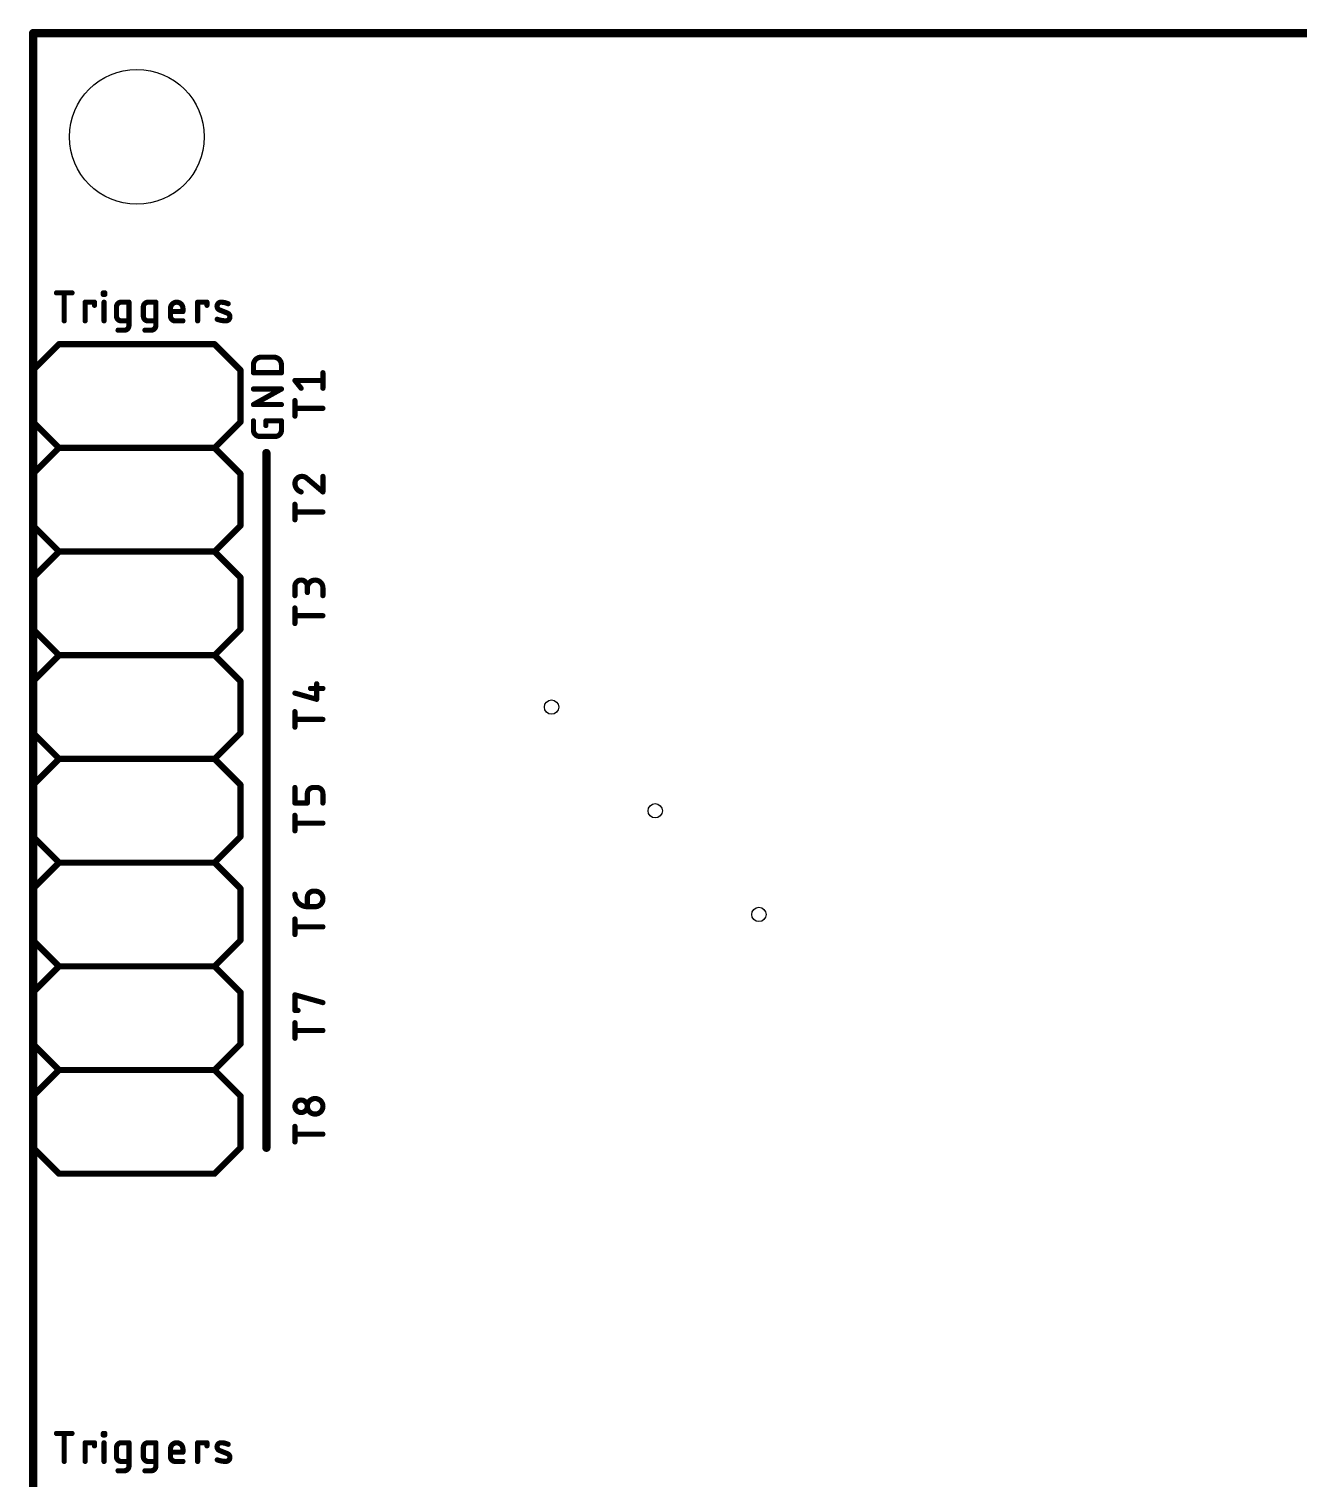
# Model space of a CAD drawing. Extents: x -9 to 239, y 3 to 146.
# Drawn here: x 172.62 to 203.71, y 45.89 to 81.38 of the extents above; entities that cross this region are included whole.
import ezdxf

# ---------------------------------------------------------------- set-up
doc = ezdxf.new("R2010")
doc.units = 0
for name, color, linetype in [('20', 53, 'CONTINUOUS'), ('21', 40, 'CONTINUOUS'), ('44', 253, 'CONTINUOUS')]:
    doc.layers.add(name, color=color, linetype=linetype)

msp = doc.modelspace()

# ---------------------------------------------------------------- linework, layer by layer
at = {"layer": '20'}
msp.add_circle((175.26, 78.74), 1.651, dxfattribs=at)
at = {"layer": '21'}
for points, const_width in [([(172.72, 81.28), (172.72, 17.78)], 0.2032), ([(231.13, 81.28), (172.72, 81.28)], 0.2032), ([(173.2915, 74.9173), (173.6725, 74.9173)], 0.127), ([(173.482, 74.2315), (173.482, 74.9173)], 0.127), ([(174.4383, 74.8792), (174.4383, 74.9173)], 0.127), ([(174.4383, 74.9173), (174.4764, 74.9173)], 0.127), ([(174.4764, 74.8792), (174.4383, 74.8792)], 0.127), ([(174.4764, 74.9173), (174.4764, 74.8792)], 0.127), ([(173.9942, 74.2315), (173.9942, 74.6887)], 0.127), ([(173.9942, 74.6887), (174.2228, 74.6887)], 0.127), ([(174.2228, 74.6887), (174.2228, 74.6125)], 0.127), ([(174.4574, 74.2315), (174.4574, 74.6887)], 0.127), ([(174.7627, 74.3458), (174.7627, 74.5744)], 0.127), ([(174.877, 74.6887), (175.0675, 74.6887)], 0.127), ([(175.0675, 74.6887), (175.0675, 74.1172)], 0.127), ([(175.421, 74.3458), (175.421, 74.5744)], 0.127), ([(175.5353, 74.6887), (175.7258, 74.6887)], 0.127), ([(175.7258, 74.6887), (175.7258, 74.1172)], 0.127), ([(176.085, 74.3458), (176.085, 74.5363)], 0.127), ([(176.3898, 74.5363), (176.3898, 74.4601)], 0.127), ([(176.7496, 74.2315), (176.7496, 74.6887)], 0.127), ([(176.7496, 74.6887), (176.9782, 74.6887)], 0.127), ([(176.9782, 74.6887), (176.9782, 74.6125)], 0.127), ([(177.4787, 74.422), (177.2882, 74.4982)], 0.127), ([(175.0675, 74.2315), (174.877, 74.2315)], 0.127), ([(175.7258, 74.2315), (175.5353, 74.2315)], 0.127), ([(176.3898, 74.4601), (176.085, 74.4601)], 0.127), ([(176.3898, 74.2315), (176.1993, 74.2315)], 0.127), ([(174.9532, 74.0029), (174.8008, 74.0029)], 0.127), ([(175.6115, 74.0029), (175.4591, 74.0029)], 0.127), ([(173.355, 73.66), (172.72, 73.025)], 0.1524), ([(173.355, 73.66), (177.165, 73.66)], 0.1524), ([(177.165, 73.66), (177.8, 73.025)], 0.1524), ([(178.1175, 72.9615), (178.1175, 73.152)], 0.127), ([(178.308, 73.3425), (178.6128, 73.3425)], 0.127), ([(178.8033, 73.152), (178.8033, 72.9615)], 0.127), ([(172.72, 73.025), (172.72, 71.755)], 0.1524), ([(177.8, 73.025), (177.8, 71.755)], 0.1524), ([(178.8033, 72.9615), (178.1175, 72.9615)], 0.127), ([(179.2859, 72.5805), (179.1335, 72.771)], 0.127), ([(179.1335, 72.771), (179.8193, 72.771)], 0.127), ([(179.8193, 72.5805), (179.8193, 72.9615)], 0.127), ([(178.1175, 72.1812), (178.8033, 72.5622)], 0.127), ([(178.8033, 72.5622), (178.1175, 72.5622)], 0.127), ([(178.8033, 72.1812), (178.1175, 72.1812)], 0.127), ([(179.1335, 71.8978), (179.1335, 72.2788)], 0.127), ([(179.8193, 72.0883), (179.1335, 72.0883)], 0.127), ([(172.72, 71.755), (173.355, 71.12)], 0.1524), ([(177.8, 71.755), (177.165, 71.12)], 0.1524), ([(178.1175, 71.5533), (178.1175, 71.7819)], 0.127), ([(178.4223, 71.6676), (178.4223, 71.7819)], 0.127), ([(178.4223, 71.7819), (178.8033, 71.7819)], 0.127), ([(178.8033, 71.7819), (178.8033, 71.5533)], 0.127), ([(178.6509, 71.4009), (178.2699, 71.4009)], 0.127), ([(173.355, 71.12), (172.72, 70.485)], 0.1524), ([(177.165, 71.12), (173.355, 71.12)], 0.1524), ([(177.165, 71.12), (177.8, 70.485)], 0.1524), ([(178.435, 70.993), (178.435, 53.975)], 0.2032), ([(172.72, 70.485), (172.72, 69.215)], 0.1524), ([(177.8, 70.485), (177.8, 69.215)], 0.1524), ([(179.4383, 70.3644), (179.8193, 70.0405)], 0.127), ([(179.8193, 70.0405), (179.8193, 70.4215)], 0.127), ([(179.1335, 69.3578), (179.1335, 69.7388)], 0.127), ([(179.8193, 69.5483), (179.1335, 69.5483)], 0.127), ([(172.72, 69.215), (173.355, 68.58)], 0.1524), ([(177.8, 69.215), (177.165, 68.58)], 0.1524), ([(173.355, 68.58), (172.72, 67.945)], 0.1524), ([(177.165, 68.58), (173.355, 68.58)], 0.1524), ([(177.165, 68.58), (177.8, 67.945)], 0.1524), ([(172.72, 67.945), (172.72, 66.675)], 0.1524), ([(177.8, 67.945), (177.8, 66.675)], 0.1524), ([(179.1335, 67.5005), (179.1335, 67.7291)], 0.127), ([(179.4383, 67.7291), (179.4383, 67.5767)], 0.127), ([(179.8193, 67.5005), (179.8193, 67.691)], 0.127), ([(179.1335, 66.8178), (179.1335, 67.1988)], 0.127), ([(172.72, 66.675), (173.355, 66.04)], 0.1524), ([(177.8, 66.675), (177.165, 66.04)], 0.1524), ([(179.8193, 67.0083), (179.1335, 67.0083)], 0.127), ([(173.355, 66.04), (172.72, 65.405)], 0.1524), ([(177.165, 66.04), (173.355, 66.04)], 0.1524), ([(177.165, 66.04), (177.8, 65.405)], 0.1524), ([(172.72, 65.405), (172.72, 64.135)], 0.1524), ([(177.8, 65.405), (177.8, 64.135)], 0.1524), ([(179.6669, 64.9605), (179.6669, 65.3415)], 0.127), ([(179.1335, 65.1129), (179.6669, 64.9605)], 0.127), ([(179.5145, 65.2272), (179.8193, 65.2272)], 0.127), ([(179.1335, 64.2777), (179.1335, 64.6587)], 0.127), ([(179.8193, 64.4682), (179.1335, 64.4682)], 0.127), ([(172.72, 64.135), (173.355, 63.5)], 0.1524), ([(177.8, 64.135), (177.165, 63.5)], 0.1524), ([(173.355, 63.5), (172.72, 62.865)], 0.1524), ([(177.165, 63.5), (173.355, 63.5)], 0.1524), ([(177.165, 63.5), (177.8, 62.865)], 0.1524), ([(172.72, 62.865), (172.72, 61.595)], 0.1524), ([(177.8, 62.865), (177.8, 61.595)], 0.1524), ([(179.1335, 62.4205), (179.1335, 62.8015)], 0.127), ([(179.6669, 62.8015), (179.5907, 62.8015)], 0.127), ([(179.4383, 62.4205), (179.1335, 62.4205)], 0.127), ([(179.4383, 62.6491), (179.4383, 62.4205)], 0.127), ([(179.8193, 62.4205), (179.8193, 62.6491)], 0.127), ([(179.1335, 61.7378), (179.1335, 62.1188)], 0.127), ([(179.8193, 61.9283), (179.1335, 61.9283)], 0.127), ([(172.72, 61.595), (173.355, 60.96)], 0.1524), ([(177.8, 61.595), (177.165, 60.96)], 0.1524), ([(173.355, 60.96), (172.72, 60.325)], 0.1524), ([(177.165, 60.96), (173.355, 60.96)], 0.1524), ([(177.165, 60.96), (177.8, 60.325)], 0.1524), ([(172.72, 60.325), (172.72, 59.055)], 0.1524), ([(177.8, 60.325), (177.8, 59.055)], 0.1524), ([(179.4383, 59.8805), (179.4383, 60.1091)], 0.127), ([(179.5907, 60.2615), (179.6288, 60.2615)], 0.127), ([(179.1335, 59.1978), (179.1335, 59.5787)], 0.127), ([(179.6288, 59.8805), (179.4383, 59.8805)], 0.127), ([(179.8193, 59.3882), (179.1335, 59.3882)], 0.127), ([(172.72, 59.055), (173.355, 58.42)], 0.1524), ([(177.8, 59.055), (177.165, 58.42)], 0.1524), ([(173.355, 58.42), (172.72, 57.785)], 0.1524), ([(177.165, 58.42), (173.355, 58.42)], 0.1524), ([(177.165, 58.42), (177.8, 57.785)], 0.1524), ([(172.72, 57.785), (172.72, 56.515)], 0.1524), ([(177.8, 57.785), (177.8, 56.515)], 0.1524), ([(179.1335, 57.3405), (179.1335, 57.7215)], 0.127), ([(179.1335, 57.7215), (179.8193, 57.531)], 0.127), ([(179.2097, 57.3405), (179.1335, 57.3405)], 0.127), ([(179.1335, 56.6578), (179.1335, 57.0388)], 0.127), ([(179.8193, 56.8483), (179.1335, 56.8483)], 0.127), ([(173.355, 55.88), (172.72, 56.515)], 0.1524), ([(177.8, 56.515), (177.165, 55.88)], 0.1524), ([(173.355, 55.88), (172.72, 55.245)], 0.1524), ([(177.165, 55.88), (173.355, 55.88)], 0.1524), ([(177.165, 55.88), (177.8, 55.245)], 0.1524), ([(172.72, 55.245), (172.72, 53.975)], 0.1524), ([(177.8, 55.245), (177.8, 53.975)], 0.1524), ([(179.1335, 54.1178), (179.1335, 54.4988)], 0.127), ([(179.8193, 54.3083), (179.1335, 54.3083)], 0.127), ([(173.355, 53.34), (172.72, 53.975)], 0.1524), ([(177.8, 53.975), (177.165, 53.34)], 0.1524), ([(177.165, 53.34), (173.355, 53.34)], 0.1524), ([(173.2915, 46.9773), (173.6725, 46.9773)], 0.127), ([(173.482, 46.2915), (173.482, 46.9773)], 0.127), ([(174.4383, 46.9392), (174.4383, 46.9773)], 0.127), ([(174.4383, 46.9773), (174.4764, 46.9773)], 0.127), ([(174.4764, 46.9392), (174.4383, 46.9392)], 0.127), ([(174.4764, 46.9773), (174.4764, 46.9392)], 0.127), ([(173.9942, 46.2915), (173.9942, 46.7487)], 0.127), ([(173.9942, 46.7487), (174.2228, 46.7487)], 0.127), ([(174.2228, 46.7487), (174.2228, 46.6725)], 0.127), ([(174.4574, 46.2915), (174.4574, 46.7487)], 0.127), ([(174.7627, 46.4058), (174.7627, 46.6344)], 0.127), ([(174.877, 46.7487), (175.0675, 46.7487)], 0.127), ([(175.0675, 46.7487), (175.0675, 46.1772)], 0.127), ([(175.421, 46.4058), (175.421, 46.6344)], 0.127), ([(175.5353, 46.7487), (175.7258, 46.7487)], 0.127), ([(175.7258, 46.7487), (175.7258, 46.1772)], 0.127), ([(176.085, 46.4058), (176.085, 46.5963)], 0.127), ([(176.3898, 46.5201), (176.085, 46.5201)], 0.127), ([(176.3898, 46.5963), (176.3898, 46.5201)], 0.127), ([(176.7496, 46.2915), (176.7496, 46.7487)], 0.127), ([(176.7496, 46.7487), (176.9782, 46.7487)], 0.127), ([(176.9782, 46.7487), (176.9782, 46.6725)], 0.127), ([(177.4787, 46.482), (177.2882, 46.5582)], 0.127), ([(175.0675, 46.2915), (174.877, 46.2915)], 0.127), ([(175.7258, 46.2915), (175.5353, 46.2915)], 0.127), ([(176.3898, 46.2915), (176.1993, 46.2915)], 0.127), ([(174.9532, 46.0629), (174.8008, 46.0629)], 0.127), ([(175.6115, 46.0629), (175.4591, 46.0629)], 0.127)]:
    msp.add_lwpolyline(points, dxfattribs=dict(at, const_width=const_width))
for points, const_width in [([(172.7708, 81.28, 1), (172.6692, 81.28)], 0.1016), ([(172.72, 81.3308, 1), (172.72, 81.2292)], 0.1016), ([(173.2915, 74.949, 1), (173.2915, 74.8855)], 0.0635), ([(173.5137, 74.9173, 1), (173.4503, 74.9173)], 0.0635), ([(173.6725, 74.8855, 1), (173.6725, 74.949)], 0.0635), ([(174.4383, 74.949, 1), (174.4383, 74.8855)], 0.0635), ([(174.4383, 74.9109, 1), (174.4383, 74.8474)], 0.0635), ([(174.4701, 74.9173, 1), (174.4066, 74.9173)], 0.0635), ([(174.4066, 74.8792, 1), (174.4701, 74.8792)], 0.0635), ([(174.5082, 74.9173, 1), (174.4447, 74.9173)], 0.0635), ([(174.4447, 74.8792, 1), (174.5082, 74.8792)], 0.0635), ([(174.4764, 74.8855, 1), (174.4764, 74.949)], 0.0635), ([(174.4764, 74.8474, 1), (174.4764, 74.9109)], 0.0635), ([(173.9942, 74.7204, 1), (173.9942, 74.6569)], 0.0635), ([(174.026, 74.6887, 1), (173.9625, 74.6887)], 0.0635), ([(174.2546, 74.6887, 1), (174.1911, 74.6887)], 0.0635), ([(174.1911, 74.6125, 1), (174.2546, 74.6125)], 0.0635), ([(174.2228, 74.6569, 1), (174.2228, 74.7204)], 0.0635), ([(174.4891, 74.6887, 1), (174.4256, 74.6887)], 0.0635), ([(174.877, 74.6887, 0.4142), (174.7627, 74.5744)], 0.127), ([(174.7944, 74.5744, 1), (174.7309, 74.5744)], 0.0635), ([(174.7309, 74.5744, 1), (174.7944, 74.5744)], 0.0635), ([(174.877, 74.7204, 1), (174.877, 74.6569)], 0.0635), ([(174.877, 74.6569, 1), (174.877, 74.7204)], 0.0635), ([(175.0992, 74.6887, 1), (175.0357, 74.6887)], 0.0635), ([(175.0675, 74.6569, 1), (175.0675, 74.7204)], 0.0635), ([(175.5353, 74.6887, 0.4142), (175.421, 74.5744)], 0.127), ([(175.4528, 74.5744, 1), (175.3893, 74.5744)], 0.0635), ([(175.3893, 74.5744, 1), (175.4528, 74.5744)], 0.0635), ([(175.5353, 74.7204, 1), (175.5353, 74.6569)], 0.0635), ([(175.5353, 74.6569, 1), (175.5353, 74.7204)], 0.0635), ([(175.7576, 74.6887, 1), (175.6941, 74.6887)], 0.0635), ([(175.7258, 74.6569, 1), (175.7258, 74.7204)], 0.0635), ([(176.3898, 74.5363, 1), (176.085, 74.5363)], 0.127), ([(176.1167, 74.5363, 1), (176.0532, 74.5363)], 0.0635), ([(176.0532, 74.5363, 1), (176.1167, 74.5363)], 0.0635), ([(176.4215, 74.5363, 1), (176.358, 74.5363)], 0.0635), ([(176.358, 74.5363, 1), (176.4215, 74.5363)], 0.0635), ([(176.7814, 74.6887, 1), (176.7179, 74.6887)], 0.0635), ([(176.7496, 74.7204, 1), (176.7496, 74.6569)], 0.0635), ([(177.01, 74.6887, 1), (176.9465, 74.6887)], 0.0635), ([(176.9465, 74.6125, 1), (177.01, 74.6125)], 0.0635), ([(176.9782, 74.6569, 1), (176.9782, 74.7204)], 0.0635), ([(177.3263, 74.6887, 0.8318), (177.2882, 74.4982)], 0.127), ([(177.3, 74.5277, 1), (177.2764, 74.4687)], 0.0635), ([(177.2764, 74.4687, 1), (177.3, 74.5277)], 0.0635), ([(177.4977, 74.6506, 0.1025), (177.3263, 74.6887)], 0.127), ([(177.3267, 74.7204, 1), (177.3258, 74.657)], 0.0635), ([(177.3258, 74.657, 1), (177.3267, 74.7204)], 0.0635), ([(177.4847, 74.6216, 1), (177.5108, 74.6796)], 0.0635), ([(173.4503, 74.2315, 1), (173.5137, 74.2315)], 0.0635), ([(173.9625, 74.2315, 1), (174.026, 74.2315)], 0.0635), ([(174.4256, 74.2315, 1), (174.4891, 74.2315)], 0.0635), ([(174.7627, 74.3458, 0.4142), (174.877, 74.2315)], 0.127), ([(174.7944, 74.3458, 1), (174.7309, 74.3458)], 0.0635), ([(174.7309, 74.3458, 1), (174.7944, 74.3458)], 0.0635), ([(174.877, 74.2632, 1), (174.877, 74.1997)], 0.0635), ([(174.877, 74.1997, 1), (174.877, 74.2632)], 0.0635), ([(175.0675, 74.1997, 1), (175.0675, 74.2632)], 0.0635), ([(175.421, 74.3458, 0.4142), (175.5353, 74.2315)], 0.127), ([(175.4528, 74.3458, 1), (175.3893, 74.3458)], 0.0635), ([(175.3893, 74.3458, 1), (175.4528, 74.3458)], 0.0635), ([(175.5353, 74.2632, 1), (175.5353, 74.1997)], 0.0635), ([(175.5353, 74.1997, 1), (175.5353, 74.2632)], 0.0635), ([(175.7258, 74.1997, 1), (175.7258, 74.2632)], 0.0635), ([(176.085, 74.4918, 1), (176.085, 74.4283)], 0.0635), ([(176.085, 74.3458, 0.4142), (176.1993, 74.2315)], 0.127), ([(176.1167, 74.3458, 1), (176.0532, 74.3458)], 0.0635), ([(176.0532, 74.3458, 1), (176.1167, 74.3458)], 0.0635), ([(176.1993, 74.2632, 1), (176.1993, 74.1997)], 0.0635), ([(176.1993, 74.1997, 1), (176.1993, 74.2632)], 0.0635), ([(176.358, 74.4601, 1), (176.4215, 74.4601)], 0.0635), ([(176.3898, 74.4283, 1), (176.3898, 74.4918)], 0.0635), ([(176.3898, 74.1997, 1), (176.3898, 74.2632)], 0.0635), ([(176.7179, 74.2315, 1), (176.7814, 74.2315)], 0.0635), ([(177.231, 74.2696, 0.083), (177.4406, 74.2315)], 0.127), ([(177.2418, 74.2995, 1), (177.2203, 74.2397)], 0.0635), ([(177.4406, 74.2315, 0.8318), (177.4787, 74.422)], 0.127), ([(177.441, 74.2632, 1), (177.4401, 74.1998)], 0.0635), ([(177.4401, 74.1998, 1), (177.441, 74.2632)], 0.0635), ([(177.4905, 74.4515, 1), (177.4669, 74.3925)], 0.0635), ([(177.4669, 74.3925, 1), (177.4905, 74.4515)], 0.0635), ([(174.8008, 74.0346, 1), (174.8008, 73.9711)], 0.0635), ([(174.9532, 74.0029, 0.4142), (175.0675, 74.1172)], 0.127), ([(174.9532, 74.0346, 1), (174.9532, 73.9711)], 0.0635), ([(174.9532, 73.9711, 1), (174.9532, 74.0346)], 0.0635), ([(175.0992, 74.1172, 1), (175.0357, 74.1172)], 0.0635), ([(175.0357, 74.1172, 1), (175.0992, 74.1172)], 0.0635), ([(175.4591, 74.0346, 1), (175.4591, 73.9711)], 0.0635), ([(175.6115, 74.0029, 0.4142), (175.7258, 74.1172)], 0.127), ([(175.6115, 74.0346, 1), (175.6115, 73.9711)], 0.0635), ([(175.6115, 73.9711, 1), (175.6115, 74.0346)], 0.0635), ([(175.7576, 74.1172, 1), (175.6941, 74.1172)], 0.0635), ([(175.6941, 74.1172, 1), (175.7576, 74.1172)], 0.0635), ([(173.355, 73.6981, 1), (173.355, 73.6219)], 0.0762), ([(173.3819, 73.6331, 1), (173.3281, 73.6869)], 0.0762), ([(177.1919, 73.6869, 1), (177.1381, 73.6331)], 0.0762), ([(177.165, 73.6219, 1), (177.165, 73.6981)], 0.0762), ([(178.308, 73.3425, 0.4142), (178.1175, 73.152)], 0.127), ([(178.1492, 73.152, 1), (178.0858, 73.152)], 0.0635), ([(178.0858, 73.152, 1), (178.1492, 73.152)], 0.0635), ([(178.308, 73.3743, 1), (178.308, 73.3107)], 0.0635), ([(178.308, 73.3107, 1), (178.308, 73.3743)], 0.0635), ([(178.6128, 73.3743, 1), (178.6128, 73.3107)], 0.0635), ([(178.8033, 73.152, 0.4142), (178.6128, 73.3425)], 0.127), ([(178.6128, 73.3107, 1), (178.6128, 73.3743)], 0.0635), ([(178.835, 73.152, 1), (178.7716, 73.152)], 0.0635), ([(178.7716, 73.152, 1), (178.835, 73.152)], 0.0635), ([(172.7581, 73.025, 1), (172.6819, 73.025)], 0.0762), ([(172.6931, 73.0519, 1), (172.7469, 72.9981)], 0.0762), ([(177.8381, 73.025, 1), (177.7619, 73.025)], 0.0762), ([(177.7731, 72.9981, 1), (177.8269, 73.0519)], 0.0762), ([(178.1175, 72.9933, 1), (178.1175, 72.9297)], 0.0635), ([(178.0858, 72.9615, 1), (178.1492, 72.9615)], 0.0635), ([(178.7716, 72.9615, 1), (178.835, 72.9615)], 0.0635), ([(178.8033, 72.9297, 1), (178.8033, 72.9933)], 0.0635), ([(179.1335, 72.8028, 1), (179.1335, 72.7392)], 0.0635), ([(179.1583, 72.7908, 1), (179.1087, 72.7512)], 0.0635), ([(179.851, 72.9615, 1), (179.7876, 72.9615)], 0.0635), ([(179.8193, 72.7392, 1), (179.8193, 72.8028)], 0.0635), ([(178.1175, 72.594, 1), (178.1175, 72.5305)], 0.0635), ([(178.8187, 72.5345, 1), (178.7879, 72.59)], 0.0635), ([(178.8033, 72.5305, 1), (178.8033, 72.594)], 0.0635), ([(179.2611, 72.5607, 1), (179.3107, 72.6003)], 0.0635), ([(179.7876, 72.5805, 1), (179.851, 72.5805)], 0.0635), ([(178.1175, 72.213, 1), (178.1175, 72.1495)], 0.0635), ([(178.1021, 72.209, 1), (178.1329, 72.1535)], 0.0635), ([(178.8033, 72.1495, 1), (178.8033, 72.213)], 0.0635), ([(179.1335, 72.12, 1), (179.1335, 72.0565)], 0.0635), ([(179.1652, 72.2788, 1), (179.1018, 72.2788)], 0.0635), ([(179.8193, 72.0565, 1), (179.8193, 72.12)], 0.0635), ([(172.6819, 71.755, 1), (172.7581, 71.755)], 0.0762), ([(172.7469, 71.7819, 1), (172.6931, 71.7281)], 0.0762), ([(177.7619, 71.755, 1), (177.8381, 71.755)], 0.0762), ([(177.8269, 71.7281, 1), (177.7731, 71.7819)], 0.0762), ([(178.1492, 71.7819, 1), (178.0858, 71.7819)], 0.0635), ([(178.4223, 71.8137, 1), (178.4223, 71.7502)], 0.0635), ([(178.454, 71.7819, 1), (178.3906, 71.7819)], 0.0635), ([(178.835, 71.7819, 1), (178.7716, 71.7819)], 0.0635), ([(178.8033, 71.7502, 1), (178.8033, 71.8137)], 0.0635), ([(179.1018, 71.8978, 1), (179.1652, 71.8978)], 0.0635), ([(178.1175, 71.5533, 0.4142), (178.2699, 71.4009)], 0.127), ([(178.1492, 71.5533, 1), (178.0858, 71.5533)], 0.0635), ([(178.0858, 71.5533, 1), (178.1492, 71.5533)], 0.0635), ([(178.2699, 71.4327, 1), (178.2699, 71.3692)], 0.0635), ([(178.2699, 71.3692, 1), (178.2699, 71.4327)], 0.0635), ([(178.3906, 71.6676, 1), (178.454, 71.6676)], 0.0635), ([(178.6509, 71.4009, 0.4142), (178.8033, 71.5533)], 0.127), ([(178.6509, 71.4327, 1), (178.6509, 71.3692)], 0.0635), ([(178.6509, 71.3692, 1), (178.6509, 71.4327)], 0.0635), ([(178.835, 71.5533, 1), (178.7716, 71.5533)], 0.0635), ([(178.7716, 71.5533, 1), (178.835, 71.5533)], 0.0635), ([(173.355, 71.1581, 1), (173.355, 71.0819)], 0.0762), ([(173.3819, 71.0931, 1), (173.3281, 71.1469)], 0.0762), ([(173.3281, 71.0931, 1), (173.3819, 71.1469)], 0.0762), ([(177.1919, 71.1469, 1), (177.1381, 71.0931)], 0.0762), ([(177.1381, 71.1469, 1), (177.1919, 71.0931)], 0.0762), ([(177.165, 71.0819, 1), (177.165, 71.1581)], 0.0762), ([(178.4858, 70.993, 1), (178.3842, 70.993)], 0.1016), ([(172.7581, 70.485, 1), (172.6819, 70.485)], 0.0762), ([(172.6931, 70.5119, 1), (172.7469, 70.4581)], 0.0762), ([(177.8381, 70.485, 1), (177.7619, 70.485)], 0.0762), ([(177.7731, 70.4581, 1), (177.8269, 70.5119)], 0.0762), ([(179.305, 70.4215, 0.4142), (179.1335, 70.2501)], 0.127), ([(179.1335, 70.2501, 0.3252), (179.2859, 70.0405)], 0.127), ([(179.1652, 70.25, 1), (179.1018, 70.2501)], 0.0635), ([(179.305, 70.4533, 1), (179.3049, 70.3898)], 0.0635), ([(179.4383, 70.3644, 0.2053), (179.305, 70.4215)], 0.127), ([(179.305, 70.3898, 1), (179.305, 70.4533)], 0.0635), ([(179.4589, 70.3885, 1), (179.4177, 70.3402)], 0.0635), ([(179.4153, 70.3425, 1), (179.4613, 70.3862)], 0.0635), ([(179.851, 70.4215, 1), (179.7876, 70.4215)], 0.0635), ([(179.1018, 70.2501, 1), (179.1652, 70.2501)], 0.0635), ([(179.2761, 70.0103, 1), (179.2957, 70.0707)], 0.0635), ([(179.7876, 70.0405, 1), (179.851, 70.0405)], 0.0635), ([(179.7987, 70.0163, 1), (179.8399, 70.0647)], 0.0635), ([(179.1335, 69.58, 1), (179.1335, 69.5165)], 0.0635), ([(179.1652, 69.7388, 1), (179.1018, 69.7388)], 0.0635), ([(179.8193, 69.5165, 1), (179.8193, 69.58)], 0.0635), ([(172.6819, 69.215, 1), (172.7581, 69.215)], 0.0762), ([(172.7469, 69.2419, 1), (172.6931, 69.1881)], 0.0762), ([(177.7619, 69.215, 1), (177.8381, 69.215)], 0.0762), ([(177.8269, 69.1881, 1), (177.7731, 69.2419)], 0.0762), ([(179.1018, 69.3578, 1), (179.1652, 69.3578)], 0.0635), ([(173.355, 68.6181, 1), (173.355, 68.5419)], 0.0762), ([(173.3819, 68.5531, 1), (173.3281, 68.6069)], 0.0762), ([(173.3281, 68.5531, 1), (173.3819, 68.6069)], 0.0762), ([(177.1919, 68.6069, 1), (177.1381, 68.5531)], 0.0762), ([(177.1381, 68.6069, 1), (177.1919, 68.5531)], 0.0762), ([(177.165, 68.5419, 1), (177.165, 68.6181)], 0.0762), ([(172.7581, 67.945, 1), (172.6819, 67.945)], 0.0762), ([(172.6931, 67.9719, 1), (172.7469, 67.9181)], 0.0762), ([(177.8381, 67.945, 1), (177.7619, 67.945)], 0.0762), ([(177.7731, 67.9181, 1), (177.8269, 67.9719)], 0.0762), ([(179.4383, 67.7291, 1), (179.1335, 67.7291)], 0.127), ([(179.8193, 67.691, 1), (179.4383, 67.691)], 0.127), ([(179.1652, 67.7291, 1), (179.1018, 67.7291)], 0.0635), ([(179.1018, 67.7291, 1), (179.1652, 67.7291)], 0.0635), ([(179.1018, 67.5005, 1), (179.1652, 67.5005)], 0.0635), ([(179.47, 67.7291, 1), (179.4066, 67.7291)], 0.0635), ([(179.4066, 67.7291, 1), (179.47, 67.7291)], 0.0635), ([(179.4066, 67.691, 1), (179.47, 67.691)], 0.0635), ([(179.4066, 67.5767, 1), (179.47, 67.5767)], 0.0635), ([(179.851, 67.691, 1), (179.7876, 67.691)], 0.0635), ([(179.7876, 67.691, 1), (179.851, 67.691)], 0.0635), ([(179.7876, 67.5005, 1), (179.851, 67.5005)], 0.0635), ([(179.1652, 67.1988, 1), (179.1018, 67.1988)], 0.0635), ([(172.7469, 66.7019, 1), (172.6931, 66.6481)], 0.0762), ([(177.8269, 66.6481, 1), (177.7731, 66.7019)], 0.0762), ([(179.1335, 67.04, 1), (179.1335, 66.9765)], 0.0635), ([(179.1018, 66.8178, 1), (179.1652, 66.8178)], 0.0635), ([(179.8193, 66.9765, 1), (179.8193, 67.04)], 0.0635), ([(172.6819, 66.675, 1), (172.7581, 66.675)], 0.0762), ([(177.7619, 66.675, 1), (177.8381, 66.675)], 0.0762), ([(173.355, 66.0781, 1), (173.355, 66.0019)], 0.0762), ([(173.3819, 66.0131, 1), (173.3281, 66.0669)], 0.0762), ([(173.3281, 66.0131, 1), (173.3819, 66.0669)], 0.0762), ([(177.1919, 66.0669, 1), (177.1381, 66.0131)], 0.0762), ([(177.1381, 66.0669, 1), (177.1919, 66.0131)], 0.0762), ([(177.165, 66.0019, 1), (177.165, 66.0781)], 0.0762), ([(172.7581, 65.405, 1), (172.6819, 65.405)], 0.0762), ([(172.6931, 65.4319, 1), (172.7469, 65.3781)], 0.0762), ([(177.8381, 65.405, 1), (177.7619, 65.405)], 0.0762), ([(177.7731, 65.3781, 1), (177.8269, 65.4319)], 0.0762), ([(179.6986, 65.3415, 1), (179.6352, 65.3415)], 0.0635), ([(179.1422, 65.1434, 1), (179.1248, 65.0824)], 0.0635), ([(179.5145, 65.2589, 1), (179.5145, 65.1954)], 0.0635), ([(179.6352, 64.9605, 1), (179.6986, 64.9605)], 0.0635), ([(179.6582, 64.93, 1), (179.6756, 64.991)], 0.0635), ([(179.8193, 65.1954, 1), (179.8193, 65.2589)], 0.0635), ([(179.1652, 64.6587, 1), (179.1018, 64.6587)], 0.0635), ([(179.1335, 64.5, 1), (179.1335, 64.4365)], 0.0635), ([(179.1018, 64.2777, 1), (179.1652, 64.2777)], 0.0635), ([(179.8193, 64.4365, 1), (179.8193, 64.5)], 0.0635), ([(172.6819, 64.135, 1), (172.7581, 64.135)], 0.0762), ([(172.7469, 64.1619, 1), (172.6931, 64.1081)], 0.0762), ([(177.7619, 64.135, 1), (177.8381, 64.135)], 0.0762), ([(177.8269, 64.1081, 1), (177.7731, 64.1619)], 0.0762), ([(173.355, 63.5381, 1), (173.355, 63.4619)], 0.0762), ([(173.3819, 63.4731, 1), (173.3281, 63.5269)], 0.0762), ([(173.3281, 63.4731, 1), (173.3819, 63.5269)], 0.0762), ([(177.1919, 63.5269, 1), (177.1381, 63.4731)], 0.0762), ([(177.1381, 63.5269, 1), (177.1919, 63.4731)], 0.0762), ([(177.165, 63.4619, 1), (177.165, 63.5381)], 0.0762), ([(172.7581, 62.865, 1), (172.6819, 62.865)], 0.0762), ([(172.6931, 62.8919, 1), (172.7469, 62.8381)], 0.0762), ([(177.8381, 62.865, 1), (177.7619, 62.865)], 0.0762), ([(177.7731, 62.8381, 1), (177.8269, 62.8919)], 0.0762), ([(179.1652, 62.8015, 1), (179.1018, 62.8015)], 0.0635), ([(179.5907, 62.8015, 0.4142), (179.4383, 62.6491)], 0.127), ([(179.5907, 62.8333, 1), (179.5907, 62.7698)], 0.0635), ([(179.5907, 62.7698, 1), (179.5907, 62.8333)], 0.0635), ([(179.6669, 62.8333, 1), (179.6669, 62.7698)], 0.0635), ([(179.8193, 62.6491, 0.4142), (179.6669, 62.8015)], 0.127), ([(179.6669, 62.7698, 1), (179.6669, 62.8333)], 0.0635), ([(179.1335, 62.4523, 1), (179.1335, 62.3888)], 0.0635), ([(179.47, 62.6491, 1), (179.4066, 62.6491)], 0.0635), ([(179.4066, 62.6491, 1), (179.47, 62.6491)], 0.0635), ([(179.4383, 62.3888, 1), (179.4383, 62.4523)], 0.0635), ([(179.851, 62.6491, 1), (179.7876, 62.6491)], 0.0635), ([(179.7876, 62.6491, 1), (179.851, 62.6491)], 0.0635), ([(179.1018, 62.4205, 1), (179.1652, 62.4205)], 0.0635), ([(179.1652, 62.1188, 1), (179.1018, 62.1188)], 0.0635), ([(179.4066, 62.4205, 1), (179.47, 62.4205)], 0.0635), ([(179.7876, 62.4205, 1), (179.851, 62.4205)], 0.0635), ([(179.1335, 61.96, 1), (179.1335, 61.8965)], 0.0635), ([(179.1018, 61.7378, 1), (179.1652, 61.7378)], 0.0635), ([(179.8193, 61.8965, 1), (179.8193, 61.96)], 0.0635), ([(172.6819, 61.595, 1), (172.7581, 61.595)], 0.0762), ([(172.7469, 61.6219, 1), (172.6931, 61.5681)], 0.0762), ([(177.7619, 61.595, 1), (177.8381, 61.595)], 0.0762), ([(177.8269, 61.5681, 1), (177.7731, 61.6219)], 0.0762), ([(173.355, 60.9981, 1), (173.355, 60.9219)], 0.0762), ([(173.3819, 60.9331, 1), (173.3281, 60.9869)], 0.0762), ([(173.3281, 60.9331, 1), (173.3819, 60.9869)], 0.0762), ([(177.1919, 60.9869, 1), (177.1381, 60.9331)], 0.0762), ([(177.1381, 60.9869, 1), (177.1919, 60.9331)], 0.0762), ([(177.165, 60.9219, 1), (177.165, 60.9981)], 0.0762), ([(172.7581, 60.325, 1), (172.6819, 60.325)], 0.0762), ([(172.6931, 60.3519, 1), (172.7469, 60.2981)], 0.0762), ([(177.8381, 60.325, 1), (177.7619, 60.325)], 0.0762), ([(177.7731, 60.2981, 1), (177.8269, 60.3519)], 0.0762), ([(179.1335, 60.1853, 0.4142), (179.4383, 59.8805)], 0.127), ([(179.1652, 60.1853, 1), (179.1018, 60.1853)], 0.0635), ([(179.5907, 60.2615, 0.4142), (179.4383, 60.1091)], 0.127), ([(179.47, 60.1091, 1), (179.4066, 60.1091)], 0.0635), ([(179.4066, 60.1091, 1), (179.47, 60.1091)], 0.0635), ([(179.5907, 60.2933, 1), (179.5907, 60.2298)], 0.0635), ([(179.5907, 60.2298, 1), (179.5907, 60.2933)], 0.0635), ([(179.6288, 60.2933, 1), (179.6288, 60.2298)], 0.0635), ([(179.6288, 59.8805, 1), (179.6288, 60.2615)], 0.127), ([(179.6288, 60.2298, 1), (179.6288, 60.2933)], 0.0635), ([(179.1652, 59.5787, 1), (179.1018, 59.5787)], 0.0635), ([(179.4383, 59.9123, 1), (179.4383, 59.8488)], 0.0635), ([(179.4066, 59.8805, 1), (179.47, 59.8805)], 0.0635), ([(179.4383, 59.8488, 1), (179.4383, 59.9123)], 0.0635), ([(179.6288, 59.9123, 1), (179.6288, 59.8488)], 0.0635), ([(179.6288, 59.8488, 1), (179.6288, 59.9123)], 0.0635), ([(179.1335, 59.42, 1), (179.1335, 59.3565)], 0.0635), ([(179.8193, 59.3565, 1), (179.8193, 59.42)], 0.0635), ([(172.6819, 59.055, 1), (172.7581, 59.055)], 0.0762), ([(172.7469, 59.0819, 1), (172.6931, 59.0281)], 0.0762), ([(177.7619, 59.055, 1), (177.8381, 59.055)], 0.0762), ([(177.8269, 59.0281, 1), (177.7731, 59.0819)], 0.0762), ([(179.1018, 59.1978, 1), (179.1652, 59.1978)], 0.0635), ([(173.355, 58.4581, 1), (173.355, 58.3819)], 0.0762), ([(173.3819, 58.3931, 1), (173.3281, 58.4469)], 0.0762), ([(173.3281, 58.3931, 1), (173.3819, 58.4469)], 0.0762), ([(177.1919, 58.4469, 1), (177.1381, 58.3931)], 0.0762), ([(177.1381, 58.4469, 1), (177.1919, 58.3931)], 0.0762), ([(177.165, 58.3819, 1), (177.165, 58.4581)], 0.0762), ([(172.7581, 57.785, 1), (172.6819, 57.785)], 0.0762), ([(177.8381, 57.785, 1), (177.7619, 57.785)], 0.0762), ([(172.6931, 57.8119, 1), (172.7469, 57.7581)], 0.0762), ([(177.7731, 57.7581, 1), (177.8269, 57.8119)], 0.0762), ([(179.142, 57.7521, 1), (179.125, 57.6909)], 0.0635), ([(179.1652, 57.7215, 1), (179.1018, 57.7215)], 0.0635), ([(179.8108, 57.5004, 1), (179.8278, 57.5616)], 0.0635), ([(179.1335, 57.3723, 1), (179.1335, 57.3088)], 0.0635), ([(179.1018, 57.3405, 1), (179.1652, 57.3405)], 0.0635), ([(179.2097, 57.3088, 1), (179.2097, 57.3723)], 0.0635), ([(179.1335, 56.88, 1), (179.1335, 56.8165)], 0.0635), ([(179.1652, 57.0388, 1), (179.1018, 57.0388)], 0.0635), ([(179.8193, 56.8165, 1), (179.8193, 56.88)], 0.0635), ([(172.6819, 56.515, 1), (172.7581, 56.515)], 0.0762), ([(172.7469, 56.5419, 1), (172.6931, 56.4881)], 0.0762), ([(177.7619, 56.515, 1), (177.8381, 56.515)], 0.0762), ([(177.8269, 56.4881, 1), (177.7731, 56.5419)], 0.0762), ([(179.1018, 56.6578, 1), (179.1652, 56.6578)], 0.0635), ([(173.355, 55.9181, 1), (173.355, 55.8419)], 0.0762), ([(173.3819, 55.8531, 1), (173.3281, 55.9069)], 0.0762), ([(173.3281, 55.8531, 1), (173.3819, 55.9069)], 0.0762), ([(177.1919, 55.9069, 1), (177.1381, 55.8531)], 0.0762), ([(177.1381, 55.9069, 1), (177.1919, 55.8531)], 0.0762), ([(177.165, 55.8419, 1), (177.165, 55.9181)], 0.0762), ([(172.7581, 55.245, 1), (172.6819, 55.245)], 0.0762), ([(172.6931, 55.2719, 1), (172.7469, 55.2181)], 0.0762), ([(177.8381, 55.245, 1), (177.7619, 55.245)], 0.0762), ([(177.7731, 55.2181, 1), (177.8269, 55.2719)], 0.0762), ([(179.2859, 55.1434, 1), (179.2859, 54.8386)], 0.127), ([(179.2859, 54.8386, 1), (179.2859, 55.1434)], 0.127), ([(179.2859, 55.1752, 1), (179.2859, 55.1116)], 0.0635), ([(179.2859, 55.1116, 1), (179.2859, 55.1752)], 0.0635), ([(179.6288, 55.1815, 1), (179.6288, 54.8005)], 0.127), ([(179.6288, 54.8005, 1), (179.6288, 55.1815)], 0.127), ([(179.6288, 55.2133, 1), (179.6288, 55.1497)], 0.0635), ([(179.6288, 55.1497, 1), (179.6288, 55.2133)], 0.0635), ([(179.2859, 54.8704, 1), (179.2859, 54.8068)], 0.0635), ([(179.2859, 54.8068, 1), (179.2859, 54.8704)], 0.0635), ([(179.6288, 54.8323, 1), (179.6288, 54.7687)], 0.0635), ([(179.6288, 54.7687, 1), (179.6288, 54.8323)], 0.0635), ([(179.1335, 54.34, 1), (179.1335, 54.2765)], 0.0635), ([(179.1652, 54.4988, 1), (179.1018, 54.4988)], 0.0635), ([(179.8193, 54.2765, 1), (179.8193, 54.34)], 0.0635), ([(172.6819, 53.975, 1), (172.7581, 53.975)], 0.0762), ([(172.7469, 54.0019, 1), (172.6931, 53.9481)], 0.0762), ([(177.7619, 53.975, 1), (177.8381, 53.975)], 0.0762), ([(177.8269, 53.9481, 1), (177.7731, 54.0019)], 0.0762), ([(178.3842, 53.975, 1), (178.4858, 53.975)], 0.1016), ([(179.1018, 54.1178, 1), (179.1652, 54.1178)], 0.0635), ([(173.355, 53.3781, 1), (173.355, 53.3019)], 0.0762), ([(173.3281, 53.3131, 1), (173.3819, 53.3669)], 0.0762), ([(177.1381, 53.3669, 1), (177.1919, 53.3131)], 0.0762), ([(177.165, 53.3019, 1), (177.165, 53.3781)], 0.0762), ([(173.2915, 47.0091, 1), (173.2915, 46.9455)], 0.0635), ([(173.5137, 46.9773, 1), (173.4503, 46.9773)], 0.0635), ([(173.6725, 46.9455, 1), (173.6725, 47.0091)], 0.0635), ([(174.4383, 47.0091, 1), (174.4383, 46.9455)], 0.0635), ([(174.4383, 46.971, 1), (174.4383, 46.9074)], 0.0635), ([(174.4701, 46.9773, 1), (174.4066, 46.9773)], 0.0635), ([(174.4066, 46.9392, 1), (174.4701, 46.9392)], 0.0635), ([(174.5082, 46.9773, 1), (174.4447, 46.9773)], 0.0635), ([(174.4447, 46.9392, 1), (174.5082, 46.9392)], 0.0635), ([(174.4764, 46.9455, 1), (174.4764, 47.0091)], 0.0635), ([(174.4764, 46.9074, 1), (174.4764, 46.971)], 0.0635), ([(173.9942, 46.7805, 1), (173.9942, 46.7169)], 0.0635), ([(174.026, 46.7487, 1), (173.9625, 46.7487)], 0.0635), ([(174.2546, 46.7487, 1), (174.1911, 46.7487)], 0.0635), ([(174.1911, 46.6725, 1), (174.2546, 46.6725)], 0.0635), ([(174.2228, 46.7169, 1), (174.2228, 46.7805)], 0.0635), ([(174.4891, 46.7487, 1), (174.4256, 46.7487)], 0.0635), ([(174.877, 46.7487, 0.4142), (174.7627, 46.6344)], 0.127), ([(174.7944, 46.6344, 1), (174.7309, 46.6344)], 0.0635), ([(174.7309, 46.6344, 1), (174.7944, 46.6344)], 0.0635), ([(174.877, 46.7805, 1), (174.877, 46.7169)], 0.0635), ([(174.877, 46.7169, 1), (174.877, 46.7805)], 0.0635), ([(175.0992, 46.7487, 1), (175.0357, 46.7487)], 0.0635), ([(175.0675, 46.7169, 1), (175.0675, 46.7805)], 0.0635), ([(175.5353, 46.7487, 0.4142), (175.421, 46.6344)], 0.127), ([(175.4528, 46.6344, 1), (175.3893, 46.6344)], 0.0635), ([(175.3893, 46.6344, 1), (175.4528, 46.6344)], 0.0635), ([(175.5353, 46.7805, 1), (175.5353, 46.7169)], 0.0635), ([(175.5353, 46.7169, 1), (175.5353, 46.7805)], 0.0635), ([(175.7576, 46.7487, 1), (175.6941, 46.7487)], 0.0635), ([(175.7258, 46.7169, 1), (175.7258, 46.7805)], 0.0635), ([(176.3898, 46.5963, 1), (176.085, 46.5963)], 0.127), ([(176.1167, 46.5963, 1), (176.0532, 46.5963)], 0.0635), ([(176.0532, 46.5963, 1), (176.1167, 46.5963)], 0.0635), ([(176.085, 46.5519, 1), (176.085, 46.4883)], 0.0635), ([(176.4215, 46.5963, 1), (176.358, 46.5963)], 0.0635), ([(176.358, 46.5963, 1), (176.4215, 46.5963)], 0.0635), ([(176.358, 46.5201, 1), (176.4215, 46.5201)], 0.0635), ([(176.3898, 46.4883, 1), (176.3898, 46.5519)], 0.0635), ([(176.7496, 46.7805, 1), (176.7496, 46.7169)], 0.0635), ([(176.7814, 46.7487, 1), (176.7179, 46.7487)], 0.0635), ([(177.01, 46.7487, 1), (176.9465, 46.7487)], 0.0635), ([(176.9465, 46.6725, 1), (177.01, 46.6725)], 0.0635), ([(176.9782, 46.7169, 1), (176.9782, 46.7805)], 0.0635), ([(177.3263, 46.7487, 0.8318), (177.2882, 46.5582)], 0.127), ([(177.3, 46.5877, 1), (177.2764, 46.5287)], 0.0635), ([(177.2764, 46.5287, 1), (177.3, 46.5877)], 0.0635), ([(177.4977, 46.7106, 0.1025), (177.3263, 46.7487)], 0.127), ([(177.3267, 46.7804, 1), (177.3258, 46.717)], 0.0635), ([(177.3258, 46.717, 1), (177.3267, 46.7804)], 0.0635), ([(177.4406, 46.2915, 0.8318), (177.4787, 46.482)], 0.127), ([(177.4905, 46.5115, 1), (177.4669, 46.4525)], 0.0635), ([(177.4669, 46.4525, 1), (177.4905, 46.5115)], 0.0635), ([(177.4847, 46.6816, 1), (177.5108, 46.7396)], 0.0635), ([(173.4503, 46.2915, 1), (173.5137, 46.2915)], 0.0635), ([(173.9625, 46.2915, 1), (174.026, 46.2915)], 0.0635), ([(174.4256, 46.2915, 1), (174.4891, 46.2915)], 0.0635), ([(174.7627, 46.4058, 0.4142), (174.877, 46.2915)], 0.127), ([(174.7944, 46.4058, 1), (174.7309, 46.4058)], 0.0635), ([(174.7309, 46.4058, 1), (174.7944, 46.4058)], 0.0635), ([(174.877, 46.3233, 1), (174.877, 46.2597)], 0.0635), ([(174.877, 46.2597, 1), (174.877, 46.3233)], 0.0635), ([(174.9532, 46.0629, 0.4142), (175.0675, 46.1772)], 0.127), ([(175.0992, 46.1772, 1), (175.0357, 46.1772)], 0.0635), ([(175.0357, 46.1772, 1), (175.0992, 46.1772)], 0.0635), ([(175.0675, 46.2597, 1), (175.0675, 46.3233)], 0.0635), ([(175.421, 46.4058, 0.4142), (175.5353, 46.2915)], 0.127), ([(175.4528, 46.4058, 1), (175.3893, 46.4058)], 0.0635), ([(175.3893, 46.4058, 1), (175.4528, 46.4058)], 0.0635), ([(175.5353, 46.3233, 1), (175.5353, 46.2597)], 0.0635), ([(175.5353, 46.2597, 1), (175.5353, 46.3233)], 0.0635), ([(175.6115, 46.0629, 0.4142), (175.7258, 46.1772)], 0.127), ([(175.7576, 46.1772, 1), (175.6941, 46.1772)], 0.0635), ([(175.6941, 46.1772, 1), (175.7576, 46.1772)], 0.0635), ([(175.7258, 46.2597, 1), (175.7258, 46.3233)], 0.0635), ([(176.085, 46.4058, 0.4142), (176.1993, 46.2915)], 0.127), ([(176.1167, 46.4058, 1), (176.0532, 46.4058)], 0.0635), ([(176.0532, 46.4058, 1), (176.1167, 46.4058)], 0.0635), ([(176.1993, 46.3233, 1), (176.1993, 46.2597)], 0.0635), ([(176.1993, 46.2597, 1), (176.1993, 46.3233)], 0.0635), ([(176.3898, 46.2597, 1), (176.3898, 46.3233)], 0.0635), ([(176.7179, 46.2915, 1), (176.7814, 46.2915)], 0.0635), ([(177.231, 46.3296, 0.083), (177.4406, 46.2915)], 0.127), ([(177.2418, 46.3595, 1), (177.2203, 46.2997)], 0.0635), ([(177.441, 46.3232, 1), (177.4401, 46.2598)], 0.0635), ([(177.4401, 46.2598, 1), (177.441, 46.3232)], 0.0635), ([(174.8008, 46.0947, 1), (174.8008, 46.0311)], 0.0635), ([(174.9532, 46.0947, 1), (174.9532, 46.0311)], 0.0635), ([(174.9532, 46.0311, 1), (174.9532, 46.0947)], 0.0635), ([(175.4591, 46.0947, 1), (175.4591, 46.0311)], 0.0635), ([(175.6115, 46.0947, 1), (175.6115, 46.0311)], 0.0635), ([(175.6115, 46.0311, 1), (175.6115, 46.0947)], 0.0635)]:
    msp.add_lwpolyline(points, format="xyb", dxfattribs=dict(at, const_width=const_width))
at = {"layer": '44'}
for centre in [(185.42, 64.77), (187.96, 62.23), (190.5, 59.69)]:
    msp.add_circle(centre, 0.175, dxfattribs=at)

doc.saveas('drawing.dxf')
